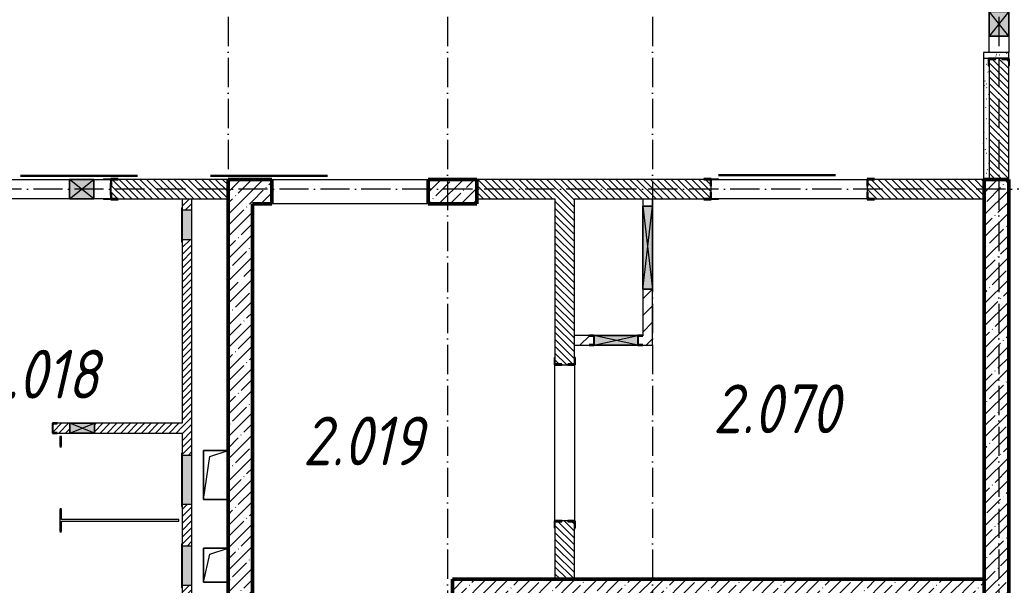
# Model space of a CAD drawing. Header units: millimetres. Extents: x -213536 to 1564669, y -45299 to 942238.
# Drawn here: x 608849 to 619008, y 630565 to 636361 of the extents above; entities that cross this region are included whole.
import ezdxf

# ---------------------------------------------------------------- set-up
doc = ezdxf.new("R2010")
doc.units = ezdxf.units.MM
doc.linetypes.add('50_200_ШТРИХ_1Т_ш5_п1_п1_', pattern=[700, 500, -100, 0, -100])
for name, color, linetype, lineweight in [('3.1) ЖБ окна 1.2 м', 102, 'Continuous', 30), ('5) Швы', 2, 'Continuous', 30), ('A-DETL-GENF-OTLN', 7, 'Continuous', 9), ('A-DOOR-OPNG-MCUT', 7, 'Continuous', 35), ('A-FLOR-____-OTLN', 7, 'Continuous', 9), ('A-GENM-____-MCUT', 7, 'Continuous', 25), ('A-GENM-____-OTLN', 7, 'Continuous', 9), ('A-GENM-____-OTLN-1', 7, 'Continuous', 25), ('A-GLAZ-____-OTLN', 7, 'Continuous', 9), ('A-WALL-____-MCUT', 7, 'Continuous', 13), ('A-WALL-____-MCUT-2', 7, 'Continuous', 50), ('A-WALL-____-OTLN', 7, 'Continuous', 9), ('A-WALL-____-PATT-1', 7, 'Continuous', 9), ('A-WALL-FNSH-MCUT-1', 7, 'Continuous', 9), ('I-WALL-____-OTLN', 7, 'Continuous', 9), ('S-GRID-____-OTLN-1', 7, '50_200_ШТРИХ_1Т_ш5_п1_п1_', 9), ('Марки помещений', 7, 'Continuous', 9)]:
    doc.layers.add(name, color=color, linetype=linetype, lineweight=lineweight)
for name, color, linetype, lineweight, true_color in [('A-DOOR-____-OTLN-1', 7, 'Continuous', 9, 0xffffff), ('A-GLAZ-____-OTLN-1', 7, 'Continuous', 9, 0xc0c0c0), ('A-WALL-____-PATT-2', 7, 'Continuous', 9, 0x787878)]:
    doc.layers.add(name, color=color, linetype=linetype, lineweight=lineweight, true_color=true_color)
doc.styles.add('ISOCPEUR_I_2', font='isocpeui.ttf', dxfattribs={"width": 0.85, "height": 2.3})
pattern_1 = [(135, (544282.637, 571544.04), (-35.35534, -35.35534), [])]
pattern_2 = [(45, (544282.637, 571544.04), (-35.35534, 35.35534), [])]
pattern_3 = [(45, (544282.64, 571544.04), (-114.04925, 114.04925), []), (45, (544396.69, 571544.04), (-114.04925, 114.04925), [201.612, -40.322, 3.353, -36.97])]
pattern_4 = [(45, (544282.64, 571544.04), (-84.85281, 84.85281), [])]
pattern_5 = [(0, (544282.637, 571544.04), (203.2, 50.8), [3.353, -149.047, 3.353, -149.047, -812.8]), (0, (544282.637, 571544.04), (203.2, 50.8), [-304.8, 3.353, -301.447, 3.353, -149.047, -355.6]), (0, (544282.637, 571544.04), (203.2, 50.8), [-762, 3.353, -98.247, 3.353, -250.647]), (120, (544358.837, 571569.44), (-145.59409, 150.576362), [3.353, -149.047, 3.353, -149.047, -812.8]), (120, (544358.837, 571569.44), (-145.59409, 150.576362), [-304.8, 3.353, -301.447, 3.353, -149.047, -355.6]), (120, (544358.837, 571569.44), (-145.59409, 150.576362), [-762, 3.353, -98.247, 3.353, -250.647]), (240, (544384.237, 571671.04), (-57.60591, -201.376362), [3.353, -149.047, 3.353, -149.047, -812.8]), (240, (544384.237, 571671.04), (-57.60591, -201.376362), [-304.8, 3.353, -301.447, 3.353, -149.047, -355.6]), (240, (544384.237, 571671.04), (-57.60591, -201.376362), [-762, 3.353, -98.247, 3.353, -250.647])]

# ---------------------------------------------------------------- blocks, each defined once
blk = doc.blocks.new('DOR_ДУ_распашная__1Ст_Прямоугольная_ШЕР - Вн_650х2100h_Кабинки С_у-18405741-АР1_План отверстий 2 этажа в осях 1-64_Ю-ЯЯ')
at = {"layer": 'A-DOOR-OPNG-MCUT'}
for p, q in [((-325, -10), (-325, 10)), ((325, 10), (325, -10))]:
    blk.add_line(p, q, dxfattribs=at)
blk = doc.blocks.new('154_Стойка_СКБ_Уголок - СМ-2180_200-28268025-АР1_План отверстий 2 этажа в осях 1-64_Ю-ЯЯ')
at = {"layer": 'A-GENM-____-MCUT'}
for p, q in [((125, 156), (125, 81)), ((200, 156), (125, 156)), ((131, 81), (131, 150)), ((131, 150), (200, 150)), ((200, 150), (200, 156)), ((125, 81), (131, 81)), ((131, 19), (125, 19)), ((125, 19), (125, -56)), ((131, -50), (131, 19)), ((125, -56), (200, -56)), ((200, -50), (131, -50)), ((200, -56), (200, -50))]:
    blk.add_line(p, q, dxfattribs=at)
blk = doc.blocks.new('Стойка_Влож_Полоса боковая - Полоса-28213942-АР1_План отверстий 2 этажа в осях 1-64_Ю-ЯЯ')
at = {"layer": 'A-GENM-____-OTLN'}
for p, q in [((-5, 60), (0, 60)), ((-5, -60), (-5, 60)), ((0, -60), (-5, -60))]:
    blk.add_line(p, q, dxfattribs=at)
blk = doc.blocks.new('Стойка_Влож_Уголок_Опорный - Уголок-28213941-АР1_План отверстий 2 этажа в осях 1-64_Ю-ЯЯ')
at = {"layer": 'A-GENM-____-OTLN'}
for p, q in [((-212, -6), (-212, 0)), ((0, 0), (0, -6)), ((-212, -75), (-212, -6)), ((-212, -6), (-206, -6)), ((-212, -75), (-206, -75)), ((-6, -6), (0, -6)), ((-6, -75), (0, -75)), ((0, -6), (0, -75))]:
    blk.add_line(p, q, dxfattribs=at)
blk = doc.blocks.new('Фахверк_СКБ_Уголок - 200_3960-28268576-АР1_План отверстий 2 этажа в осях 1-64_Ю-ЯЯ')
at = {"layer": 'A-GENM-____-MCUT'}
for p, q in [((200, 156), (125, 156)), ((125, 156), (125, 81)), ((131, 81), (131, 150)), ((131, 150), (200, 150)), ((200, 150), (200, 156)), ((125, 81), (131, 81)), ((131, 19), (125, 19)), ((125, 19), (125, -56)), ((131, -50), (131, 19)), ((125, -56), (200, -56)), ((200, -50), (131, -50)), ((200, -56), (200, -50))]:
    blk.add_line(p, q, dxfattribs=at)
blk = doc.blocks.new('154_Стойка_СКБ_Уголок - СМ-2540_200-37126399-АР1_План отверстий 2 этажа в осях 1-64_Ю-ЯЯ')
at = {"layer": 'A-GENM-____-MCUT'}
for p, q in [((125, 156), (125, 81)), ((200, 156), (125, 156)), ((131, 81), (131, 150)), ((131, 150), (200, 150)), ((200, 150), (200, 156)), ((125, 81), (131, 81)), ((131, 19), (125, 19)), ((125, 19), (125, -56)), ((131, -50), (131, 19)), ((125, -56), (200, -56)), ((200, -50), (131, -50)), ((200, -56), (200, -50))]:
    blk.add_line(p, q, dxfattribs=at)
blk = doc.blocks.new('Стойка_Влож_Полоса боковая - Полоса-V150-АР1_План отверстий 2 этажа в осях 1-64_Ю-ЯЯ')
at = {"layer": 'A-GENM-____-OTLN'}
for p, q in [((-5, 60), (0, 60)), ((-5, -60), (-5, 60)), ((0, 31), (0, -31)), ((0, -60), (-5, -60))]:
    blk.add_line(p, q, dxfattribs=at)
blk = doc.blocks.new('154_Фахверк_СКБ_Швеллер - Тип_100_3960-28331862-АР1_План отверстий 2 этажа в осях 1-64_Ю-ЯЯ')
at = {"layer": 'A-GENM-____-MCUT'}
for p, q in [((175, 50), (125, 50)), ((125, 50), (125, -50)), ((128, 47), (175, 47)), ((128, -47), (128, 47)), ((175, 47), (175, 50)), ((125, -50), (175, -50)), ((175, -47), (128, -47)), ((175, -50), (175, -47))]:
    blk.add_line(p, q, dxfattribs=at)
blk = doc.blocks.new('AR_Отверстие Ниша - Лючок-32402783-АР1_План отверстий 2 этажа в осях 1-64_Ю-ЯЯ')
at = {"layer": 'A-GLAZ-____-OTLN'}
blk.add_hatch(color=256, dxfattribs=at).paths.add_polyline_path([(250, -50), (250, 50), (-250, 50), (-250, -50)], flags=0)
for p, q in [((250, 50), (-250, 50)), ((-250, 50), (-250, -50)), ((250, -50), (250, 50)), ((-250, -50), (250, -50))]:
    blk.add_line(p, q, dxfattribs=at)
blk = doc.blocks.new('Л_Общий_Лючок - Лючок-29683801-АР1_План отверстий 2 этажа в осях 1-64_Ю-ЯЯ')
at = {"layer": 'A-GLAZ-____-OTLN-1'}
blk.add_hatch(color=256, dxfattribs=at).paths.add_polyline_path([(-24, 0), (524, 0), (524, 6), (-24, 6)], flags=0)
at = {"layer": 'A-GLAZ-____-OTLN'}
for p, q in [((524, 6), (-24, 6)), ((-24, 6), (-24, 0)), ((524, 6), (524, 0))]:
    blk.add_line(p, q, dxfattribs=at)
blk = doc.blocks.new('AR_Отверстие Ниша - Лючок-32402759-АР1_План отверстий 2 этажа в осях 1-64_Ю-ЯЯ')
at = {"layer": 'A-GLAZ-____-OTLN'}
blk.add_hatch(color=256, dxfattribs=at).paths.add_polyline_path([(200, -50), (200, 50), (-200, 50), (-200, -50)], flags=0)
for p, q in [((200, 50), (-200, 50)), ((-200, 50), (-200, -50)), ((200, -50), (200, 50)), ((-200, -50), (200, -50))]:
    blk.add_line(p, q, dxfattribs=at)
blk = doc.blocks.new('Л_Общий_Лючок - Лючок-29684370-АР1_План отверстий 2 этажа в осях 1-64_Ю-ЯЯ')
at = {"layer": 'A-GLAZ-____-OTLN-1'}
blk.add_hatch(color=256, dxfattribs=at).paths.add_polyline_path([(-24, 0), (424, 0), (424, 6), (-24, 6)], flags=0)
at = {"layer": 'A-GLAZ-____-OTLN'}
for p, q in [((424, 6), (-24, 6)), ((-24, 6), (-24, 0)), ((424, 6), (424, 0))]:
    blk.add_line(p, q, dxfattribs=at)
blk = doc.blocks.new('AR_Отверстие Ниша - Лючок-32402810-АР1_План отверстий 2 этажа в осях 1-64_Ю-ЯЯ')
at = {"layer": 'A-GLAZ-____-OTLN'}
blk.add_hatch(color=256, dxfattribs=at).paths.add_polyline_path([(150, -50), (150, 50), (-150, 50), (-150, -50)], flags=0)
for p, q in [((150, 50), (-150, 50)), ((-150, 50), (-150, -50)), ((150, -50), (150, 50)), ((-150, -50), (150, -50))]:
    blk.add_line(p, q, dxfattribs=at)
blk = doc.blocks.new('Л_Общий_Лючок - Лючок-29778125-АР1_План отверстий 2 этажа в осях 1-64_Ю-ЯЯ')
at = {"layer": 'A-GLAZ-____-OTLN-1'}
blk.add_hatch(color=256, dxfattribs=at).paths.add_polyline_path([(-24, 0), (324, 0), (324, 6), (-24, 6)], flags=0)
at = {"layer": 'A-GLAZ-____-OTLN'}
for p, q in [((324, 6), (-24, 6)), ((-24, 6), (-24, 0)), ((324, 6), (324, 0))]:
    blk.add_line(p, q, dxfattribs=at)
blk = doc.blocks.new('AR_Отверстие прямоугольное _в плите_ - AR_Отверстие прямоугольное _в плите_-30459243-АР1_План отверстий 2 этажа в осях 1-64_Ю-ЯЯ')
at = {"layer": 'A-GENM-____-OTLN'}
for p, q in [((125, 175), (-125, 175)), ((-125, 175), (-125, -175)), ((-125, -175), (-63, 112)), ((-63, 112), (125, 175)), ((-125, -175), (125, -175))]:
    blk.add_line(p, q, dxfattribs=at)
blk = doc.blocks.new('AR_Отверстие прямоугольное _в плите_ - AR_Отверстие прямоугольное _в плите_-V153-АР1_План отверстий 2 этажа в осях 1-64_Ю-ЯЯ')
at = {"layer": 'A-GENM-____-OTLN'}
for p, q in [((125, 250), (-125, 250)), ((-125, 250), (-125, -250)), ((-63, 188), (125, 250)), ((-125, -250), (-63, 188)), ((-125, -250), (125, -250))]:
    blk.add_line(p, q, dxfattribs=at)
blk = doc.blocks.new('AR_Отверстие прямоугольное _в стене__БезПР - AR_Отверстие прямоугольное _в стене__БезПР-36392898-АР1_План отверстий 2 этажа в осях 1-64_Ю-ЯЯ')
at = {"layer": 'A-GLAZ-____-OTLN'}
blk.add_hatch(color=256, dxfattribs=at).paths.add_polyline_path([(125, 100), (-125, 100), (-125, -100), (125, -100)], flags=0)
at = {"layer": 'A-DETL-GENF-OTLN'}
for p, q in [((-125, -100), (-125, 100)), ((-125, 100), (125, 100)), ((125, 100), (-125, -100)), ((-125, 100), (125, -100)), ((125, 100), (-125, 100)), ((-125, 100), (-125, -100)), ((125, 100), (125, -100)), ((125, -100), (125, 100)), ((125, -100), (-125, -100)), ((-125, -100), (125, -100))]:
    blk.add_line(p, q, dxfattribs=at)
blk = doc.blocks.new('AR_Отверстие прямоугольное _в стене_ - AR_Отверстие прямоугольное _в стене__ОВ-36822079-АР1_План отверстий 2 этажа в осях 1-64_Ю-ЯЯ')
at = {"layer": 'A-GLAZ-____-OTLN'}
blk.add_hatch(color=256, dxfattribs=at).paths.add_polyline_path([(-425, -50), (425, -50), (425, 50), (-425, 50)], flags=0)
at = {"layer": 'A-DETL-GENF-OTLN'}
for p, q in [((-425, -50), (-425, 50)), ((-425, 50), (425, 50)), ((425, 50), (-425, -50)), ((-425, 50), (425, -50)), ((425, 50), (-425, 50)), ((-425, 50), (-425, -50)), ((425, 50), (425, -50)), ((425, -50), (425, 50)), ((425, -50), (-425, -50)), ((-425, -50), (425, -50))]:
    blk.add_line(p, q, dxfattribs=at)
blk = doc.blocks.new('AR_Отверстие прямоугольное _в стене__БезПР - AR_Отверстие прямоугольное _в стене__БезПР-36427681-АР1_План отверстий 2 этажа в осях 1-64_Ю-ЯЯ')
at = {"layer": 'A-GLAZ-____-OTLN'}
blk.add_hatch(color=256, dxfattribs=at).paths.add_polyline_path([(125, 100), (-125, 100), (-125, -100), (125, -100)], flags=0)
at = {"layer": 'A-DETL-GENF-OTLN'}
for p, q in [((-125, -100), (-125, 100)), ((-125, 100), (125, 100)), ((125, 100), (-125, -100)), ((-125, 100), (125, -100)), ((125, 100), (-125, 100)), ((-125, 100), (-125, -100)), ((125, 100), (125, -100)), ((125, -100), (125, 100)), ((125, -100), (-125, -100)), ((-125, -100), (125, -100))]:
    blk.add_line(p, q, dxfattribs=at)
at = {"layer": 'A-GLAZ-____-OTLN'}
blk.add_line((125, 100), (-125, 100), dxfattribs=at)
blk = doc.blocks.new('AR_Отверстие прямоугольное _в стене__БезПР - AR_Отверстие прямоугольное _в стене__БезПР-36428202-АР1_План отверстий 2 этажа в осях 1-64_Ю-ЯЯ')
at = {"layer": 'A-GLAZ-____-OTLN'}
blk.add_hatch(color=256, dxfattribs=at).paths.add_polyline_path([(125, 50), (-125, 50), (-125, -50), (125, -50)], flags=0)
at = {"layer": 'A-DETL-GENF-OTLN'}
for p, q in [((-125, -50), (-125, 50)), ((-125, 50), (125, 50)), ((125, 50), (-125, -50)), ((-125, 50), (125, -50)), ((125, 50), (-125, 50)), ((-125, 50), (-125, -50)), ((125, 50), (125, -50)), ((125, -50), (125, 50)), ((125, -50), (-125, -50)), ((-125, -50), (125, -50))]:
    blk.add_line(p, q, dxfattribs=at)
blk = doc.blocks.new('154_Фахверк_СКБ_Швеллер - Тип_100_3960_зеркало-V205-АР1_План отверстий 2 этажа в осях 1-64_Ю-ЯЯ')
at = {"layer": 'A-GENM-____-MCUT'}
for p, q in [((175, 50), (125, 50)), ((128, 47), (175, 47)), ((128, -47), (128, 47)), ((175, 47), (175, 50)), ((125, -50), (175, -50)), ((175, -47), (128, -47)), ((175, -50), (175, -47))]:
    blk.add_line(p, q, dxfattribs=at)
blk = doc.blocks.new('AR_Отверстие прямоугольное _в стене_ - AR_Отверстие прямоугольное _в стене__ОВ-36931939-АР1_План отверстий 2 этажа в осях 1-64_Ю-ЯЯ')
at = {"layer": 'A-GLAZ-____-OTLN'}
blk.add_hatch(color=256, dxfattribs=at).paths.add_polyline_path([(225, 50), (-225, 50), (-225, -50), (225, -50)], flags=0)
at = {"layer": 'A-DETL-GENF-OTLN'}
for p, q in [((-225, -50), (-225, 50)), ((-225, 50), (225, 50)), ((225, 50), (-225, -50)), ((-225, 50), (225, -50)), ((225, 50), (-225, 50)), ((-225, 50), (-225, -50)), ((225, 50), (225, -50)), ((225, -50), (225, 50)), ((225, -50), (-225, -50)), ((-225, -50), (225, -50))]:
    blk.add_line(p, q, dxfattribs=at)
blk = doc.blocks.new('2этаж')
at = {"layer": 'S-GRID-____-OTLN-1', "color": 251, "ltscale": 0.6, "true_color": 0x636466}
for p, q in [((51108.3, 549908.8), (51108.3, 511907.5)), ((53358.3, 549908.8), (53358.3, 511907.5)), ((55458.3, 549908.8), (55458.3, 498997)), ((59008.3, 549908.8), (59008.3, 498997)), ((88482.7, 522097), (-20260.4, 522097))]:
    blk.add_line(p, q, dxfattribs=at)

msp = doc.modelspace()

# ---------------------------------------------------------------- hatches: boundary and pattern name
at = {"layer": 'A-WALL-____-PATT-1'}
h = msp.add_hatch(dxfattribs=at)
h.set_pattern_fill('FP_6', color=256, style=0, pattern_type=2)
h.set_pattern_definition(pattern_1)
h.paths.add_polyline_path([(618982.6, 634725.1), (618982.6, 635959.1), (618913.6, 635959.1), (618913.6, 635965.1), (618851.6, 635965.1), (618851.6, 635959.1), (618782.6, 635959.1), (618782.6, 634725.1)], flags=0)
h.paths.add_polyline_path([(618913.6, 638185.1), (618913.6, 638191.1), (618982.6, 638191.1), (618982.6, 638725.1), (618782.6, 638725.1), (618782.6, 638191.1), (618851.6, 638191.1), (618851.6, 638185.1)], flags=0)
h = msp.add_hatch(dxfattribs=at)
h.set_pattern_fill('FP_6', color=256, style=0, pattern_type=2)
h.set_pattern_definition(pattern_1)
h.paths.add_polyline_path([(609788.6, 634525.1), (610982.6, 634525.1), (610982.6, 634725.1), (609788.6, 634725.1), (609788.6, 634656.1), (609782.6, 634656.1), (609782.6, 634594.1), (609788.6, 634594.1), (609788.6, 634526.1)], flags=0)
h.paths.add_polyline_path([(608032.6, 634525.1), (608626.6, 634525.1), (608626.6, 634594.1), (608632.6, 634594.1), (608632.6, 634656.1), (608626.6, 634656.1), (608626.6, 634725.1), (608032.6, 634725.1)], flags=0)
h = msp.add_hatch(dxfattribs=at)
h.set_pattern_fill('FP_13', color=256, style=0, pattern_type=2)
h.set_pattern_definition(pattern_3)
h.paths.add_polyline_path([(610982.6, 627225.1), (611232.6, 627225.1), (611232.6, 634725.1), (610982.6, 634725.1), (610982.6, 628768.6)], flags=0)
h = msp.add_hatch(dxfattribs=at)
h.set_pattern_fill('FP_13', color=256, style=0, pattern_type=2)
h.set_pattern_definition(pattern_3)
h.paths.add_polyline_path([(613532.6, 634475.1), (613532.6, 634725.1), (613032.6, 634725.1), (613032.6, 634475.1)], flags=0)
h.paths.add_polyline_path([(611432.5, 634475.1), (611432.6, 634475.1), (611432.5, 634725.1), (611232.6, 634725.1), (611232.6, 634475.1)], flags=0)
h = msp.add_hatch(dxfattribs=at)
h.set_pattern_fill('FP_6', color=256, style=0, pattern_type=2)
h.set_pattern_definition(pattern_1)
h.paths.add_polyline_path([(618502.5, 634525.1), (618732.6, 634525.1), (618732.6, 634725.1), (617538.6, 634725.1), (617538.6, 634656.1), (617532.6, 634656.1), (617532.6, 634594.1), (617538.6, 634594.1), (617538.6, 634525.1), (617607.6, 634525.1)], flags=0)
h.paths.add_polyline_path([(615857.6, 634525.1), (615926.6, 634525.1), (615926.6, 634594.1), (615932.6, 634594.1), (615932.6, 634656.1), (615926.6, 634656.1), (615926.6, 634725.1), (613532.6, 634725.1), (613532.6, 634525.1), (614967.5, 634525.1)], flags=0)
h = msp.add_hatch(dxfattribs=at)
h.set_pattern_fill('FP_13', color=256, style=0, pattern_type=2)
h.set_pattern_definition(pattern_3)
h.paths.add_polyline_path([(618982.6, 626725.1), (618982.6, 634725.1), (618732.6, 634725.1), (618732.6, 626725.1), (618944.4, 626725.1)], flags=0)
h = msp.add_hatch(dxfattribs=at)
h.set_pattern_fill('FP_5', color=256, style=0, pattern_type=2)
h.set_pattern_definition(pattern_2)
h.paths.add_polyline_path([(610512.6, 626975.1), (610612.6, 626975.1), (610612.6, 627075.1), (610512.6, 627075.1)], flags=0)
h.paths.add_polyline_path([(610604.9, 627375.1), (610612.6, 627375.1), (610612.6, 628905.1), (610512.6, 628905.1), (610512.6, 627375.1)], flags=0)
h.paths.add_polyline_path([(610571.3, 629105.1), (610612.6, 629105.1), (610612.6, 629525.1), (610609.6, 629525.1), (610609.6, 629572.1), (610515.6, 629572.1), (610515.6, 629525.1), (610512.6, 629525.1), (610512.6, 629105.1), (610515.6, 629105.1)], flags=0)
h.paths.add_polyline_path([(610612.6, 629575.1), (610612.6, 630565.1), (610512.6, 630565.1), (610512.6, 629575.1), (610609.6, 629575.1)], flags=0)
h.paths.add_polyline_path([(610535.2, 630965.1), (610612.6, 630965.1), (610612.6, 631395.1), (610512.6, 631395.1), (610512.6, 630965.1)], flags=0)
h.paths.add_polyline_path([(610612.6, 631895.1), (610612.6, 634110.1), (610512.6, 634110.1), (610512.6, 631895.1), (610517.1, 631895.1)], flags=0)
h.paths.add_polyline_path([(610612.6, 634410.1), (610612.6, 634525.1), (610512.6, 634525.1), (610512.6, 634410.1), (610607.8, 634410.1)], flags=0)
h = msp.add_hatch(dxfattribs=at)
h.set_pattern_fill('FP_6', color=256, style=0, pattern_type=2)
h.set_pattern_definition(pattern_1)
h.paths.add_polyline_path([(614332.6, 630625.1), (614532.6, 630625.1), (614532.6, 631219.1), (614463.6, 631219.1), (614463.6, 631225.1), (614401.6, 631225.1), (614401.6, 631219.1), (614332.6, 631219.1), (614332.6, 631150.1)], flags=0)
h.paths.add_polyline_path([(614401.6, 632825.1), (614463.6, 632825.1), (614463.6, 632831.1), (614532.6, 632831.1), (614532.6, 634525.1), (614332.6, 634525.1), (614332.6, 632831.1), (614401.6, 632831.1)], flags=0)
h = msp.add_hatch(dxfattribs=at)
h.set_pattern_fill('FP_4', color=256, style=0, pattern_type=2)
h.set_pattern_definition(pattern_4)
h.paths.add_polyline_path([(615232.6, 633025.1), (615332.6, 633025.1), (615332.6, 633600.1), (615232.6, 633600.1), (615232.6, 633028.1)], flags=0)
h.paths.add_polyline_path([(615332.6, 634450.1), (615332.6, 634525.1), (615232.6, 634525.1), (615232.6, 634450.1), (615327.3, 634450.1)], flags=0)
h = msp.add_hatch(dxfattribs=at)
h.set_pattern_fill('FP_4', color=256, style=0, pattern_type=2)
h.set_pattern_definition(pattern_4)
h.paths.add_polyline_path([(614532.6, 633025.1), (614682.6, 633025.1), (614682.6, 633028.1), (614729.6, 633028.1), (614729.6, 633122.1), (614682.6, 633122.1), (614682.6, 633125.1), (614532.6, 633125.1), (614532.6, 633028.1)], flags=0)
h.paths.add_polyline_path([(615185.6, 633028.1), (615232.6, 633028.1), (615232.6, 633122.1), (615185.6, 633122.1)], flags=0)
h = msp.add_hatch(dxfattribs=at)
h.set_pattern_fill('FP_5', color=256, style=0, pattern_type=2)
h.set_pattern_definition(pattern_2)
h.paths.add_polyline_path([(609232.6, 632125.1), (609362.6, 632125.1), (609362.6, 632225.1), (609232.6, 632225.1), (609232.6, 632222.1), (609185.6, 632222.1), (609185.6, 632128.1), (609232.6, 632128.1)], flags=0)
h.paths.add_polyline_path([(609612.6, 632125.1), (610512.6, 632125.1), (610512.6, 632225.1), (609612.6, 632225.1)], flags=0)
h = msp.add_hatch(dxfattribs=at)
h.set_pattern_fill('FP_13', color=256, style=0, pattern_type=2)
h.set_pattern_definition(pattern_3)
h.paths.add_polyline_path([(618732.6, 630375.1), (618732.6, 630625.1), (613282.6, 630625.1), (613282.6, 630375.1), (618502.5, 630375.1)], flags=0)
at = {"layer": 'A-WALL-____-PATT-2'}
h = msp.add_hatch(dxfattribs=at)
h.set_pattern_fill('FP_165', color=256, style=0, pattern_type=2)
h.set_pattern_definition(pattern_5)
h.paths.add_polyline_path([(618782.6, 634725.1), (618782.6, 635890.1), (618776.6, 635890.1), (618776.6, 635965.1), (618722.6, 635965.1), (618722.6, 634725.1)], flags=0)
h.paths.add_polyline_path([(618722.6, 638185.1), (618776.6, 638185.1), (618776.6, 638260.1), (618782.6, 638260.1), (618782.6, 638725.1), (618722.6, 638725.1), (618722.6, 638191.1)], flags=0)
h = msp.add_hatch(dxfattribs=at)
h.set_pattern_fill('FP_165', color=256, style=0, pattern_type=2)
h.set_pattern_definition(pattern_5)
h.paths.add_polyline_path([(618942.6, 635965.1), (618982.6, 635965.1), (618982.6, 636025.1), (618722.6, 636025.1), (618722.6, 635965.1), (618822.6, 635965.1), (618822.6, 635970.1), (618942.6, 635970.1)], flags=0)

# ---------------------------------------------------------------- linework, layer by layer
at = {"layer": '5) Швы', "lineweight": 30}
for points in [[(608856, 634762.6), (610056, 634762.6)], [(610802.7, 634762.6), (612002.7, 634762.6)], [(616007.6, 634768.6), (617207.6, 634768.6)]]:
    msp.add_lwpolyline(points, dxfattribs=at)
at = {"layer": 'A-FLOR-____-OTLN'}
for p, q in [((610732.6, 631945.1), (610982.6, 631945.1)), ((610732.6, 631445.1), (610732.6, 631945.1)), ((610982.6, 631445.1), (610732.6, 631445.1)), ((610732.6, 630945.1), (610982.6, 630945.1)), ((610732.6, 630595.1), (610732.6, 630945.1)), ((610982.6, 630595.1), (610732.6, 630595.1))]:
    msp.add_line(p, q, dxfattribs=at)
at = {"layer": 'A-WALL-____-MCUT'}
for p, q in [((618782.6, 635890.1), (618782.6, 634725.1)), ((618982.6, 634725.1), (618982.6, 635890.1)), ((610982.6, 634725.1), (609857.6, 634725.1)), ((615857.6, 634725.1), (613532.6, 634725.1)), ((618732.6, 634725.1), (617607.6, 634725.1)), ((618782.6, 634725.1), (618982.6, 634725.1)), ((609782.6, 634656.1), (609782.6, 634594.1)), ((615932.6, 634594.1), (615932.6, 634656.1)), ((617532.6, 634656.1), (617532.6, 634594.1)), ((609857.6, 634525.1), (610982.6, 634525.1)), ((613532.6, 634525.1), (614332.6, 634525.1)), ((614332.6, 634525.1), (614332.6, 632900.1)), ((614532.6, 634525.1), (615857.6, 634525.1)), ((614532.6, 632900.1), (614532.6, 634525.1)), ((617607.6, 634525.1), (618732.6, 634525.1)), ((614401.6, 632825.1), (614463.6, 632825.1)), ((614463.6, 631225.1), (614401.6, 631225.1)), ((614332.6, 631150.1), (614332.6, 630625.1)), ((614532.6, 630625.1), (614532.6, 631150.1))]:
    msp.add_line(p, q, dxfattribs=at)
at = {"layer": 'A-WALL-____-MCUT-2'}
for p, q in [((611432.6, 634725.1), (610982.6, 634725.1)), ((610982.6, 634725.1), (610982.6, 627225.1)), ((611432.6, 634475.1), (611432.6, 634725.1)), ((613532.6, 634725.1), (613032.6, 634725.1)), ((613032.6, 634725.1), (613032.6, 634475.1)), ((613532.6, 634475.1), (613532.6, 634725.1)), ((618732.6, 634725.1), (618732.6, 626725.1)), ((618982.6, 634725.1), (618732.6, 634725.1)), ((618982.6, 626725.1), (618982.6, 634725.1)), ((611232.6, 627225.1), (611232.6, 634475.1)), ((611232.6, 634475.1), (611432.6, 634475.1)), ((613032.6, 634475.1), (613532.6, 634475.1)), ((618732.6, 630625.1), (613282.6, 630625.1)), ((613282.6, 630625.1), (613282.6, 630375.1)), ((618732.6, 630375.1), (618732.6, 630625.1))]:
    msp.add_line(p, q, dxfattribs=at)
at = {"layer": 'A-WALL-____-OTLN'}
for p, q in [((611432.6, 634725.1), (613032.6, 634725.1)), ((613032.6, 634475.1), (611432.6, 634475.1))]:
    msp.add_line(p, q, dxfattribs=at)
at = {"layer": 'A-WALL-FNSH-MCUT-1'}
for p, q in [((618722.6, 636025.1), (618722.6, 634725.1)), ((618982.6, 636025.1), (618722.6, 636025.1)), ((618776.6, 635965.1), (618722.6, 635965.1)), ((618982.6, 635965.1), (618982.6, 636025.1)), ((618722.6, 634725.1), (618782.6, 634725.1)), ((610512.6, 634525.1), (610512.6, 634410.1)), ((610612.6, 634410.1), (610612.6, 634525.1)), ((615232.6, 634525.1), (615232.6, 634450.1)), ((615332.6, 634450.1), (615332.6, 634525.1)), ((610512.6, 634110.1), (610512.6, 632225.1)), ((610612.6, 631895.1), (610612.6, 634110.1)), ((615232.6, 633600.1), (615232.6, 633125.1)), ((615332.6, 633025.1), (615332.6, 633600.1)), ((614682.6, 633125.1), (614532.6, 633125.1)), ((614532.6, 633025.1), (614682.6, 633025.1)), ((615232.6, 633025.1), (615332.6, 633025.1)), ((609362.6, 632225.1), (609232.6, 632225.1)), ((610512.6, 632225.1), (609612.6, 632225.1)), ((609232.6, 632125.1), (609362.6, 632125.1)), ((609277.6, 632090.1), (609257.6, 632090.1)), ((609257.6, 632090.1), (609257.6, 631990.1)), ((609277.6, 631990.1), (609277.6, 632090.1)), ((609612.6, 632125.1), (610512.6, 632125.1)), ((610512.6, 632125.1), (610512.6, 631895.1)), ((610512.6, 631395.1), (610512.6, 630965.1)), ((610612.6, 630965.1), (610612.6, 631395.1)), ((609257.6, 631340.1), (609257.6, 631120.1)), ((609277.6, 631240.1), (609277.6, 631340.1)), ((610477.6, 631240.1), (609277.6, 631240.1)), ((609277.6, 631220.1), (610477.6, 631220.1)), ((609277.6, 631120.1), (609277.6, 631220.1)), ((610477.6, 631220.1), (610477.6, 631240.1)), ((610512.6, 630565.1), (610512.6, 629575.1)), ((610612.6, 629575.1), (610612.6, 630565.1))]:
    msp.add_line(p, q, dxfattribs=at)
at = {"layer": 'I-WALL-____-OTLN'}
for p, q in [((618782.6, 636025.1), (618782.6, 636195.1)), ((618982.6, 636195.1), (618982.6, 636025.1)), ((608632.6, 634725.1), (609357.6, 634725.1)), ((609607.6, 634725.1), (609782.6, 634725.1)), ((615932.6, 634725.1), (617532.6, 634725.1)), ((609357.6, 634525.1), (608632.6, 634525.1)), ((609782.6, 634525.1), (609607.6, 634525.1)), ((617532.6, 634525.1), (615932.6, 634525.1)), ((614332.6, 631225.1), (614332.6, 632825.1)), ((614532.6, 632825.1), (614532.6, 631225.1))]:
    msp.add_line(p, q, dxfattribs=at)

# ---------------------------------------------------------------- block references
at = {"layer": '3.1) ЖБ окна 1.2 м'}
msp.add_blockref('2этаж', (559874.3, 112528.1), dxfattribs=at)
at = {"layer": 'A-DOOR-____-OTLN-1', "rotation": 270}
for p in [(609267.6, 631665.1), (609267.6, 630795.1)]:
    msp.add_blockref('DOR_ДУ_распашная__1Ст_Прямоугольная_ШЕР - Вн_650х2100h_Кабинки С_у-18405741-АР1_План отверстий 2 этажа в осях 1-64_Ю-ЯЯ', p, dxfattribs=at)
at = {"layer": 'A-GENM-____-OTLN'}
for name, p, rotation in [('Стойка_Влож_Полоса боковая - Полоса-V150-АР1_План отверстий 2 этажа в осях 1-64_Ю-ЯЯ', (618882.6, 635965.1), 269.9999999999998), ('Стойка_Влож_Уголок_Опорный - Уголок-28213941-АР1_План отверстий 2 этажа в осях 1-64_Ю-ЯЯ', (609782.6, 634519.1), 269.9999999999995), ('Стойка_Влож_Уголок_Опорный - Уголок-28213941-АР1_План отверстий 2 этажа в осях 1-64_Ю-ЯЯ', (615932.6, 634731.1), 89.99999999999955)]:
    msp.add_blockref(name, p, dxfattribs=dict(at, rotation=rotation))
for name, p in [('Стойка_Влож_Полоса боковая - Полоса-28213942-АР1_План отверстий 2 этажа в осях 1-64_Ю-ЯЯ', (609782.6, 634625.1)), ('AR_Отверстие прямоугольное _в плите_ - AR_Отверстие прямоугольное _в плите_-V153-АР1_План отверстий 2 этажа в осях 1-64_Ю-ЯЯ', (610857.6, 631695.1)), ('AR_Отверстие прямоугольное _в плите_ - AR_Отверстие прямоугольное _в плите_-30459243-АР1_План отверстий 2 этажа в осях 1-64_Ю-ЯЯ', (610857.6, 630770.1))]:
    msp.add_blockref(name, p, dxfattribs=at)
at = {"layer": 'A-GENM-____-OTLN-1'}
for name, p, rotation in [('154_Стойка_СКБ_Уголок - СМ-2540_200-37126399-АР1_План отверстий 2 этажа в осях 1-64_Ю-ЯЯ', (618832.6, 636090.1), 269.9999999999998), ('154_Стойка_СКБ_Уголок - СМ-2180_200-28268025-АР1_План отверстий 2 этажа в осях 1-64_Ю-ЯЯ', (616057.6, 634675.1), 180), ('154_Фахверк_СКБ_Швеллер - Тип_100_3960_зеркало-V205-АР1_План отверстий 2 этажа в осях 1-64_Ю-ЯЯ', (614857.6, 633075.1), 180), ('154_Стойка_СКБ_Уголок - СМ-2180_200-28268025-АР1_План отверстий 2 этажа в осях 1-64_Ю-ЯЯ', (614482.6, 632700.1), 89.9999999999999), ('Фахверк_СКБ_Уголок - 200_3960-28268576-АР1_План отверстий 2 этажа в осях 1-64_Ю-ЯЯ', (614382.6, 631350.1), 269.9999999999999)]:
    msp.add_blockref(name, p, dxfattribs=dict(at, rotation=rotation))
for name, p in [('154_Стойка_СКБ_Уголок - СМ-2180_200-28268025-АР1_План отверстий 2 этажа в осях 1-64_Ю-ЯЯ', (609657.6, 634575.1)), ('Фахверк_СКБ_Уголок - 200_3960-28268576-АР1_План отверстий 2 этажа в осях 1-64_Ю-ЯЯ', (617407.6, 634575.1)), ('154_Фахверк_СКБ_Швеллер - Тип_100_3960_зеркало-V205-АР1_План отверстий 2 этажа в осях 1-64_Ю-ЯЯ', (615057.6, 633075.1)), ('154_Фахверк_СКБ_Швеллер - Тип_100_3960-28331862-АР1_План отверстий 2 этажа в осях 1-64_Ю-ЯЯ', (609057.6, 632175.1))]:
    msp.add_blockref(name, p, dxfattribs=at)
at = {"layer": 'A-GLAZ-____-OTLN'}
for name, p, rotation in [('AR_Отверстие прямоугольное _в стене__БезПР - AR_Отверстие прямоугольное _в стене__БезПР-36392898-АР1_План отверстий 2 этажа в осях 1-64_Ю-ЯЯ', (618882.6, 636320.1), 269.9999999999998), ('AR_Отверстие прямоугольное _в стене__БезПР - AR_Отверстие прямоугольное _в стене__БезПР-36427681-АР1_План отверстий 2 этажа в осях 1-64_Ю-ЯЯ', (609482.6, 634625.1), 180), ('Л_Общий_Лючок - Лючок-29778125-АР1_План отверстий 2 этажа в осях 1-64_Ю-ЯЯ', (610512.6, 634110.1), 90.00000000000006), ('AR_Отверстие Ниша - Лючок-32402810-АР1_План отверстий 2 этажа в осях 1-64_Ю-ЯЯ', (610562.6, 634260.1), 270.0000000000001), ('AR_Отверстие прямоугольное _в стене_ - AR_Отверстие прямоугольное _в стене__ОВ-36822079-АР1_План отверстий 2 этажа в осях 1-64_Ю-ЯЯ', (615282.6, 634025.1), 90), ('AR_Отверстие прямоугольное _в стене_ - AR_Отверстие прямоугольное _в стене__ОВ-36931939-АР1_План отверстий 2 этажа в осях 1-64_Ю-ЯЯ', (614957.6, 633075.1), 180), ('AR_Отверстие прямоугольное _в стене__БезПР - AR_Отверстие прямоугольное _в стене__БезПР-36428202-АР1_План отверстий 2 этажа в осях 1-64_Ю-ЯЯ', (609487.6, 632175.1), 180), ('Л_Общий_Лючок - Лючок-29683801-АР1_План отверстий 2 этажа в осях 1-64_Ю-ЯЯ', (610512.6, 631395.1), 90.00000000000006), ('AR_Отверстие Ниша - Лючок-32402783-АР1_План отверстий 2 этажа в осях 1-64_Ю-ЯЯ', (610562.6, 631645.1), 270.0000000000001), ('Л_Общий_Лючок - Лючок-29684370-АР1_План отверстий 2 этажа в осях 1-64_Ю-ЯЯ', (610512.6, 630565.1), 90.00000000000006), ('AR_Отверстие Ниша - Лючок-32402759-АР1_План отверстий 2 этажа в осях 1-64_Ю-ЯЯ', (610562.6, 630765.1), 270.0000000000001)]:
    msp.add_blockref(name, p, dxfattribs=dict(at, rotation=rotation))

# ---------------------------------------------------------------- texts
at = {"layer": 'Марки помещений', "char_height": 500, "attachment_point": 1, "style": 'ISOCPEUR_I_2'}
for s, insert, width in [('2.018', (608416.8, 632978.5), 737.552), ('2.070', (615952.3, 632623.5), 785.654), ('2.019', (611749, 632294.3), 737.552)]:
    msp.add_mtext(s, dxfattribs=dict(at, insert=insert, width=width))

doc.saveas('drawing.dxf')
